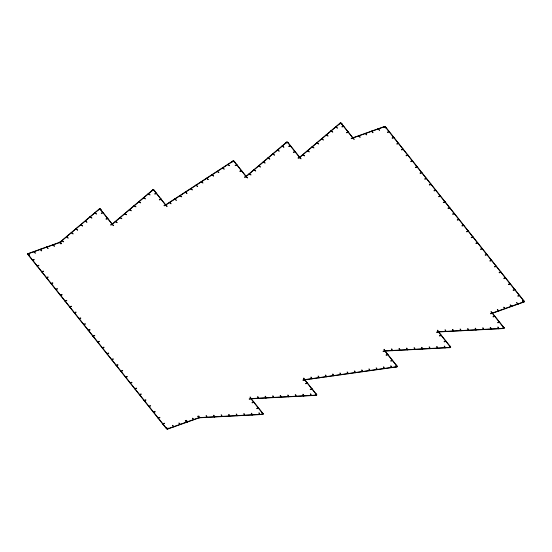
<?xml version="1.0" encoding="UTF-8"?>
<svg xmlns="http://www.w3.org/2000/svg" width="552" height="552" viewBox="0 0 552 552"><rect width="100%" height="100%" fill="white"/><g stroke="black" fill="none" stroke-linecap="round" stroke-linejoin="round"><path stroke-width="0.83" d="M66.557 236.484L68.069 238.057L66.557 236.484L71.042 232.772M75.955 228.549L77.473 230.122L75.955 228.549L80.44 224.837M85.36 220.621L86.878 222.194L85.36 220.621L89.845 216.908M90.107 216.688L99.25 208.98M59.899 242.162L61.638 240.7M61.9 240.479L66.337 236.732M71.298 232.551L75.741 228.804M80.702 224.623L85.146 220.876M60.078 242.3L61.81 240.838M62.072 240.617L66.516 236.87M66.778 236.649L71.215 232.903M71.477 232.682L75.921 228.942M76.183 228.721L80.62 224.974M80.882 224.754L85.319 221.007M85.581 220.793L90.024 217.046M90.286 216.826L94.723 213.079M94.985 212.858L99.429 209.111M112.36 224.271L115.361 221.745M115.623 221.524L120.06 217.778M120.322 217.557L124.766 213.81M125.028 213.589L129.465 209.85M129.727 209.629L134.17 205.882M134.426 205.661L138.869 201.915M139.132 201.694L143.568 197.954M143.83 197.733L148.274 193.987M148.536 193.766L152.973 190.019M246.226 176.536L249.228 174.004M249.49 173.79L253.934 170.044M254.196 169.823L258.633 166.076M258.895 165.855L263.338 162.109M263.594 161.895L268.037 158.148M268.3 157.927L272.736 154.18M272.998 153.96L277.442 150.22M277.704 149.999L282.141 146.252M282.403 146.032L286.847 142.285M299.777 157.444L302.779 154.912M303.041 154.691L307.478 150.951M307.74 150.73L312.184 146.984M312.446 146.763L316.882 143.016M317.145 142.795L321.588 139.056M321.844 138.835L326.287 135.088M326.549 134.867L330.986 131.121M331.248 130.9L335.692 127.16M335.954 126.939L340.391 123.193M165.814 205.027L169.374 202.708M169.671 202.515L174.687 199.244M174.984 199.051L180 195.781M180.297 195.594L185.313 192.324M185.61 192.13L190.626 188.86M190.923 188.667L195.939 185.396M196.236 185.21L201.252 181.939M201.549 181.746L206.565 178.475M206.862 178.282L211.878 175.018M212.175 174.825L217.191 171.555M217.488 171.361L222.504 168.091M222.801 167.898L227.817 164.634M228.114 164.441L233.137 161.17M234.165 161.287L232.385 161.922L232.123 161.598L233.91 160.963L246.461 176.737L244.674 177.371L244.412 177.047L246.199 176.405M153.987 190.102L152.2 190.737L151.938 190.412L153.725 189.778L156.388 193.193M287.854 142.368L286.067 143.002L285.812 142.678L287.592 142.043L300.005 157.637L298.218 158.279L297.963 157.948L299.75 157.313M341.405 123.268L339.618 123.91L339.356 123.586L341.143 122.944L343.558 126.056M103.279 212.768L103.024 212.444L101.237 213.079L101.492 213.403L103.279 212.768L112.587 224.471L110.8 225.106L110.545 224.781L112.332 224.147M236.891 164.71L235.104 165.345L235.366 165.669L237.153 165.034M290.442 145.618L288.655 146.252L288.91 146.577L290.697 145.942M107.674 218.295L105.894 218.93L106.15 219.254L107.937 218.62M241.548 170.561L239.761 171.196L240.017 171.52L241.804 170.885M295.092 151.462L293.305 152.104L293.567 152.428L295.354 151.793M33.631 251.588L35.28 253.085L33.631 251.588L28.09 253.616M40.413 249.166L40.061 249.297L41.352 250.918L41.71 250.794L40.413 249.166L46.844 246.875L48.134 248.503L46.485 247.006M53.268 244.584L52.909 244.715L54.206 246.337L54.558 246.213L53.268 244.584L59.692 242.293L60.989 243.922L59.333 242.425M358.655 135.744L351.127 138.38L351.389 138.704L353.17 138.062M358.979 135.578L358.627 135.702L359.918 137.331L360.277 137.2L358.979 135.578L365.079 133.453M371.834 130.996L371.475 131.121L372.766 132.749L373.124 132.618L371.834 130.996L377.934 128.871M34.024 251.498L40.089 249.338M46.872 246.916L52.944 244.757M365.438 133.329L371.51 131.162M378.292 128.74L384.358 126.58M28.214 253.782L33.796 251.788M34.155 251.664L40.22 249.497M40.579 249.373L46.644 247.206M47.003 247.082L53.075 244.915M53.427 244.791L59.499 242.625M353.073 137.945L358.786 135.909M359.145 135.778L365.21 133.618M365.569 133.487L371.634 131.321M371.993 131.197L378.065 129.03M378.424 128.906L384.489 126.739M27.855 254.479L29.642 253.844L29.387 253.52L27.6 254.155L166.697 429.001L168.484 428.366L168.229 428.035L166.442 428.676M385.558 126.932L383.771 127.567L383.516 127.243L385.303 126.608L524.4 301.454L522.613 302.089L522.358 301.765L524.145 301.13M389.181 131.486L387.394 132.121L387.649 132.445L389.436 131.811M32.251 260.006L34.038 259.371L34.3 259.695L32.513 260.33M393.831 137.331L392.044 137.972L392.306 138.297L394.093 137.655M36.908 265.857L38.695 265.215L38.95 265.546L37.163 266.181M398.489 143.182L396.702 143.817L396.957 144.148L398.744 143.506M41.559 271.708L43.346 271.067L43.608 271.391L41.821 272.032M403.139 149.033L401.352 149.668L401.614 149.992L403.402 149.357M46.216 277.552L48.003 276.918L48.259 277.242L46.471 277.877M407.797 154.884L406.01 155.519L406.265 155.843L408.052 155.209M50.867 283.404L52.654 282.769L52.916 283.093L51.129 283.728M412.447 160.735L410.66 161.37L410.923 161.695L412.703 161.06M55.524 289.255L57.311 288.62L57.567 288.944L55.78 289.579M417.105 166.58L415.318 167.221L415.573 167.546L417.36 166.904M60.175 295.106L61.962 294.464L62.224 294.796L60.437 295.43M421.756 172.431L419.968 173.066L420.231 173.39L422.011 172.755M64.832 300.95L66.619 300.316L66.875 300.64L65.088 301.282M426.406 178.282L424.626 178.917L424.881 179.241L426.668 178.607M69.483 306.802L71.27 306.167L71.525 306.491L69.745 307.126M431.064 184.133L429.277 184.768L429.539 185.092L431.319 184.458M74.141 312.653L75.921 312.018L76.183 312.342L74.396 312.977M435.714 189.985L433.934 190.619L434.189 190.944L435.976 190.309M78.791 318.504L80.578 317.869L80.834 318.193L79.053 318.828M440.372 195.829L438.585 196.471L438.847 196.795L440.627 196.153M83.449 324.355L85.229 323.713L85.491 324.045L83.704 324.679M445.022 201.68L443.242 202.315L443.497 202.639L445.285 202.004M88.099 330.2L89.886 329.565L90.142 329.889L88.361 330.531M449.68 207.531L447.893 208.166L448.155 208.49L449.935 207.856M92.757 336.051L94.537 335.416L94.799 335.74L93.012 336.375M454.33 213.382L452.55 214.017L452.806 214.342L454.593 213.707M97.407 341.902L99.194 341.267L99.45 341.591L97.669 342.226M458.988 219.234L457.201 219.868L457.463 220.193L459.243 219.558M102.065 347.753L103.845 347.118L104.107 347.443L102.32 348.077M463.639 225.078L461.858 225.72L462.114 226.044L463.901 225.402M106.715 353.604L108.502 352.963L108.758 353.294L106.978 353.929M468.296 230.929L466.509 231.564L466.771 231.888L468.551 231.253M111.373 359.449L113.153 358.814L113.415 359.138L111.628 359.78M472.947 236.78L471.166 237.415L471.422 237.739L473.209 237.105M116.023 365.3L117.811 364.665L118.066 364.989L116.286 365.624M477.604 242.632L475.817 243.266L476.079 243.591L477.859 242.956M120.681 371.151L122.461 370.516L122.723 370.841L120.936 371.475M482.255 248.483L480.475 249.118L480.73 249.442L482.517 248.807M125.332 377.002L127.119 376.367L127.374 376.692L125.594 377.327M486.912 254.327L485.125 254.969L485.38 255.293L487.168 254.651M129.989 382.853L131.769 382.212L132.031 382.536L130.244 383.178M491.563 260.178L489.776 260.813L490.038 261.137L491.825 260.503M134.64 388.698L136.427 388.063L136.682 388.387L134.895 389.029M496.22 266.029L494.433 266.664L494.689 266.989L496.476 266.354M139.297 394.549L141.077 393.914L141.34 394.238L139.552 394.873M500.871 271.881L499.084 272.515L499.346 272.84L501.133 272.205M143.948 400.4L145.735 399.765L145.99 400.09L144.203 400.724M505.528 277.725L503.741 278.367L503.997 278.691L505.784 278.056M148.598 406.251L150.385 405.616L150.648 405.941L148.861 406.576M510.179 283.576L508.392 284.218L508.654 284.542L510.441 283.9M153.256 412.102L155.043 411.461L155.298 411.785L153.511 412.427M514.837 289.427L513.049 290.062L513.305 290.387L515.092 289.752M157.906 417.947L159.694 417.312L159.956 417.636L158.169 418.278M519.487 295.279L517.7 295.913L517.962 296.238L519.749 295.603M162.564 423.798L164.351 423.163L164.606 423.487L162.819 424.122M385.054 350.941L383.267 351.576L383.005 351.251L384.792 350.617L397.343 366.39L395.556 367.025L395.301 366.7L397.081 366.066M438.598 331.849L436.811 332.483L436.556 332.159L438.343 331.524L450.749 347.118L448.969 347.76L448.707 347.436L450.494 346.794M492.274 312.908L490.486 313.543L490.742 313.867L524.303 301.903L523.006 300.281L522.654 300.405L523.945 302.034M167.511 428.869L173.576 426.703M173.935 426.579L180.007 424.412M180.366 424.281L186.431 422.121M187.501 421.735L193.573 419.575M193.931 419.444L198.789 417.712M492.37 313.032L498.435 310.866M498.794 310.741L504.866 308.575M505.218 308.451L511.29 306.284M511.649 306.16L517.714 303.993M518.073 303.869L523.786 301.827M254.023 402.249L253.768 401.925L251.981 402.56L252.243 402.884L254.023 402.249L263.332 413.952L261.551 414.587L261.289 414.262L263.076 413.627M307.312 382.833L305.532 383.467L305.787 383.792L307.574 383.157L304.821 379.769M441.186 335.098L439.399 335.733L439.661 336.058L441.441 335.423M494.992 316.33L494.73 316.006L492.95 316.641L493.205 316.965L494.992 316.33L499.339 321.871M387.773 354.363L385.993 354.998L386.248 355.329L388.035 354.688M258.419 407.776L256.639 408.411L256.894 408.735L258.681 408.101M445.837 340.95L444.056 341.584L444.312 341.909L446.099 341.274M392.431 360.214L390.643 360.849L390.906 361.174L392.686 360.539M312.225 389.008L310.445 389.643L310.183 389.319L311.97 388.684L316.579 394.549M304.725 379.631L311.576 378.665M311.977 378.61L318.828 377.644M319.235 377.589L326.087 376.623M326.487 376.567L333.339 375.608M333.746 375.546L340.598 374.587M340.998 374.532L347.85 373.566M348.257 373.511L355.108 372.545M355.509 372.49L362.36 371.524M362.767 371.468L369.619 370.502M370.019 370.447L376.871 369.481M377.278 369.426L384.13 368.46M384.53 368.405L391.382 367.446M391.789 367.384L396.647 366.7M438.454 331.759L445.574 331.379M445.995 331.359L453.109 330.979M453.53 330.958L460.651 330.579M461.072 330.558L468.186 330.179M468.607 330.158L475.727 329.785M476.148 329.758L483.269 329.385M483.683 329.365L490.804 328.985M491.225 328.964L498.346 328.585M498.76 328.564L503.576 328.309M384.91 350.851L392.023 350.472M392.444 350.451L399.565 350.072M399.986 350.051L407.1 349.678M407.521 349.651L414.642 349.278M415.063 349.25L422.176 348.878M422.597 348.857L429.718 348.478M430.139 348.457L437.26 348.077M437.674 348.057L444.795 347.677M445.216 347.656L450.025 347.401M251.036 398.585L258.157 398.206M258.577 398.185L265.691 397.813M266.112 397.785L273.233 397.412M273.654 397.385L280.775 397.012M281.189 396.991L288.31 396.612M288.73 396.591L295.851 396.212M296.265 396.191L303.386 395.812M303.807 395.791L310.928 395.411M311.342 395.391L316.158 395.135M199.52 417.574L206.641 417.195M207.062 417.174L214.183 416.794M214.597 416.774L221.718 416.394M222.139 416.374L229.259 415.994M229.673 415.973L236.794 415.594M237.215 415.573L244.336 415.201M244.75 415.173L251.871 414.8M252.292 414.78L259.412 414.4M259.826 414.379L262.607 414.228M340.17 123.02L342.205 124.159L340.432 122.806L299.294 157.499L301.068 158.852L299.557 157.279M335.726 126.767L337.507 128.119L335.471 126.988M331.027 130.734L332.801 132.087L330.765 130.955M326.329 134.702L328.102 136.054L326.066 134.916M321.623 138.662L323.403 140.015L321.361 138.883M316.924 142.63L318.697 143.982L316.662 142.851M312.218 146.59L313.998 147.95L311.963 146.811M307.519 150.558L309.292 151.91L307.257 150.779M286.619 142.119L288.661 143.251L286.881 141.898L245.743 176.592L247.524 177.944L246.006 176.371M302.82 154.525L304.594 155.878L302.558 154.746M282.182 145.859L283.956 147.218L281.92 146.08M277.483 149.827L279.257 151.179L277.221 150.047M272.778 153.794L274.551 155.146L272.515 154.015M268.079 157.755L269.852 159.114L267.817 157.975M263.373 161.722L265.153 163.075L263.111 161.943M258.674 165.69L260.447 167.042L258.412 165.91M253.975 169.65L255.748 171.01L253.713 169.871M249.269 173.618L251.043 174.97L249.007 173.839M152.752 189.853L154.788 190.985L153.014 189.633L111.877 224.326L113.65 225.678L112.139 224.105M148.315 193.593L150.089 194.953L148.053 193.814M143.61 197.561L145.383 198.913L143.347 197.782M138.911 201.528L140.684 202.881L138.649 201.749M134.205 205.489L135.985 206.848L133.943 205.71M129.506 209.456L131.279 210.809L129.244 209.677M124.807 213.424L126.58 214.776L124.545 213.645M120.101 217.385L121.875 218.744L119.839 217.605M115.402 221.352L117.176 222.704L115.14 221.573M94.765 212.692L96.538 214.045L94.502 212.913M232.93 160.991L234.862 162.254L233.227 160.798L165.31 205.033L166.952 206.489L167.242 206.303L165.607 204.84M227.914 164.255L229.549 165.71L227.617 164.448M222.601 167.718L224.236 169.174L222.304 167.911M217.288 171.182L218.923 172.638L216.991 171.375M211.968 174.639L213.61 176.095L211.678 174.832M206.655 178.103L208.297 179.559L206.365 178.296M201.342 181.567L202.984 183.022L201.052 181.753M196.029 185.023L197.671 186.479L195.739 185.217M190.716 188.487L192.351 189.943L190.419 188.68M185.403 191.951L187.038 193.407L185.106 192.137M180.09 195.408L181.725 196.864L179.793 195.601M174.777 198.872L176.412 200.328L174.48 199.065M169.464 202.329L171.099 203.792L169.167 202.522M385.337 127.015L388.953 131.562M389.215 131.887L393.611 137.413M393.866 137.738L398.261 143.265M398.523 143.589L402.919 149.116M403.174 149.44L407.569 154.96M407.831 155.285L412.227 160.811M412.482 161.136L416.877 166.663M417.139 166.987L421.535 172.514M421.79 172.838L426.185 178.358M426.448 178.689L430.843 184.209M431.098 184.534L435.493 190.06M435.756 190.385L440.151 195.912M440.406 196.236L444.802 201.763M445.064 202.087L449.459 207.607M449.714 207.938L454.11 213.458M454.365 213.783L458.76 219.31M459.022 219.634L463.418 225.161M463.673 225.485L468.068 231.012M468.331 231.336L472.726 236.856M472.981 237.187L477.376 242.707M477.639 243.032L482.034 248.559M482.289 248.883L486.685 254.41M486.947 254.734L491.342 260.261M491.597 260.585L495.993 266.105M496.255 266.437L500.65 271.957M500.906 272.281L505.301 277.808M505.563 278.132L509.958 283.659M510.214 283.983L514.609 289.51M514.871 289.834L519.266 295.354M519.522 295.686L523.917 301.206M518.231 304.069L516.582 302.572L517.873 304.193M511.807 306.36L510.158 304.863L511.449 306.484M505.384 308.651L503.734 307.153L505.025 308.782M498.953 310.942L497.304 309.444L498.601 311.073M352.914 137.738L354.205 139.366L352.555 137.869M343.82 126.38L348.215 131.907M348.471 132.232L352.866 137.758M494.689 316.02L491.239 311.611L490.88 311.735L492.17 313.363M499.601 322.195L503.997 327.715M341.177 123.351L343.378 126.118M343.641 126.442L348.036 131.969M348.291 132.294L352.687 137.821M492.308 313.315L494.509 316.082M494.771 316.406L499.167 321.933M499.422 322.258L503.817 327.784M287.633 142.444L290.214 145.694M290.476 146.018L294.871 151.545M295.127 151.869L299.522 157.396M438.378 331.924L440.958 335.174M441.221 335.499L445.616 341.026M445.871 341.35L450.266 346.877M233.944 161.363L236.67 164.786M236.925 165.11L241.321 170.637M241.583 170.961L245.978 176.488M384.827 351.017L387.552 354.446M387.814 354.77L392.21 360.297M392.465 360.622L396.86 366.142M156.644 193.517L161.039 199.044M161.301 199.369L165.697 204.889M307.526 383.171L311.921 388.698M153.76 190.178L156.209 193.255M156.464 193.579L160.86 199.106M161.122 199.431L165.517 204.958M304.642 379.838L307.091 382.909M307.354 383.233L311.749 388.76M312.004 389.084L316.399 394.611M100.395 209.208L102.976 212.458M251.139 398.689L253.72 401.939M100.216 209.27L102.796 212.52M103.058 212.851L107.454 218.371M107.709 218.695L112.104 224.222M250.96 398.758L253.547 402.008M253.803 402.332L258.198 407.852M258.453 408.176L262.849 413.703M198.955 417.919L197.657 416.291L198.016 416.167L199.313 417.788L167.318 429.194L166.021 427.572L167.67 429.07M194.09 419.651L192.441 418.154L193.731 419.775M187.666 421.942L186.369 420.313L185.299 420.7L186.59 422.321M186.017 420.445L187.307 422.066M185.658 420.569L186.949 422.197M180.525 424.488L178.876 422.991L180.166 424.612M174.101 426.779L172.452 425.281L173.742 426.903M28.083 254.403L32.478 259.923M32.734 260.247L37.129 265.774M37.391 266.098L41.786 271.625M42.042 271.95L46.437 277.477M46.699 277.801L51.094 283.328M51.35 283.652L55.745 289.172M56.007 289.496L60.403 295.023M60.658 295.348L65.053 300.875M65.315 301.199L69.711 306.726M69.966 307.05L74.361 312.577M74.623 312.901L79.019 318.421M79.274 318.745L83.669 324.272M83.932 324.597L88.327 330.124M88.582 330.448L92.977 335.975M93.24 336.299L97.635 341.826M97.89 342.15L102.286 347.67M102.541 347.995L106.936 353.522M107.198 353.846L111.594 359.373M111.849 359.697L116.244 365.224M116.506 365.548L120.902 371.075M121.157 371.399L125.552 376.919M125.815 377.244L130.21 382.771M130.465 383.095L134.86 388.622M135.123 388.946L139.518 394.473M139.773 394.797L144.169 400.317M144.431 400.648L148.826 406.168M149.081 406.493L153.477 412.02M153.739 412.344L158.134 417.871M158.389 418.195L162.785 423.722M163.047 424.046L166.663 428.593M396.757 366.914L395.867 365.196L396.274 365.141L397.164 366.859L304.428 379.9L303.538 378.182L303.945 378.127L304.835 379.845M391.899 367.604L391.009 365.879L390.602 365.935L391.492 367.66M384.64 368.619L383.75 366.901L383.35 366.956L384.24 368.681M377.389 369.64L376.498 367.922L376.091 367.977L376.981 369.702M370.13 370.661L369.24 368.943L368.839 368.998L369.73 370.716M362.878 371.682L361.988 369.964L361.581 370.019L362.471 371.737M355.619 372.703L354.729 370.978L354.329 371.041L355.219 372.759M348.367 373.725L347.477 372L347.07 372.055L347.96 373.78M341.108 374.746L340.218 373.021L339.818 373.076L340.708 374.801M333.856 375.767L332.966 374.042L332.559 374.097L333.449 375.822M326.598 376.781L325.708 375.063L325.307 375.118L326.197 376.843M319.346 377.803L318.456 376.084L318.049 376.14L318.939 377.865M312.087 378.824L311.197 377.106L310.797 377.161L311.687 378.879M503.659 328.523L502.976 326.784L503.389 326.763L504.079 328.502L438.122 332L437.432 330.255L437.853 330.234L438.543 331.973M498.849 328.778L498.159 327.039L497.738 327.06L498.428 328.806M491.308 329.178L490.624 327.44L490.204 327.46L490.894 329.199M483.773 329.578L483.083 327.84L482.662 327.86L483.352 329.599M476.231 329.979L475.548 328.24L475.127 328.261L475.81 329.999M468.696 330.379L468.006 328.633L467.585 328.661L468.275 330.4M461.155 330.779L460.471 329.033L460.051 329.061L460.734 330.8M453.62 331.179L452.93 329.434L452.509 329.454L453.199 331.2M446.078 331.573L445.388 329.834L444.974 329.854L445.657 331.6M450.115 347.622L449.425 345.876L449.846 345.856L450.529 347.594L384.571 351.093L383.888 349.347L384.302 349.326L384.992 351.072M445.298 347.877L444.615 346.132L444.194 346.152L444.877 347.898M437.764 348.271L437.074 346.532L436.653 346.552L437.343 348.298M430.222 348.671L429.539 346.932L429.118 346.953L429.801 348.691M422.687 349.071L421.997 347.332L421.576 347.353L422.266 349.092M415.145 349.471L414.455 347.732L414.041 347.753L414.724 349.492M407.611 349.871L406.921 348.133L406.5 348.153L407.19 349.892M400.069 350.272L399.379 348.526L398.965 348.553L399.648 350.292M392.527 350.672L391.844 348.926L391.423 348.947L392.113 350.692M316.241 395.356L315.558 393.611L315.972 393.59L316.662 395.329L250.705 398.827L250.015 397.081L250.435 397.06L251.125 398.806M311.431 395.611L310.741 393.866L310.321 393.887L311.011 395.632M303.89 396.005L303.207 394.266L302.786 394.287L303.476 396.032M296.355 396.405L295.665 394.666L295.244 394.687L295.934 396.433M288.813 396.805L288.13 395.066L287.709 395.087L288.392 396.826M281.278 397.205L280.588 395.467L280.168 395.487L280.858 397.226M273.737 397.606L273.054 395.867L272.633 395.887L273.316 397.626M266.202 398.006L265.512 396.26L265.091 396.288L265.781 398.026M258.66 398.406L257.97 396.66L257.556 396.688L258.239 398.427M262.697 414.448L262.007 412.703L262.428 412.682L263.111 414.428L199.189 417.809L198.499 416.07L198.92 416.049L199.61 417.788M259.916 414.593L259.226 412.855L258.812 412.875L259.495 414.614M252.374 414.994L251.691 413.255L251.27 413.276L251.96 415.014M244.84 415.394L244.15 413.655L243.736 413.676L244.419 415.414M237.298 415.794L236.615 414.048L236.194 414.076L236.884 415.815M229.763 416.194L229.073 414.448L228.659 414.476L229.342 416.215M222.221 416.594L221.538 414.849L221.117 414.869L221.807 416.615M214.687 416.988L213.997 415.249L213.576 415.27L214.266 417.015M207.145 417.388L206.462 415.649L206.041 415.67L206.731 417.416M59.857 242.128L61.631 243.48L59.857 242.128M61.852 240.444L63.625 241.797L61.852 240.444M71.256 232.516L73.03 233.869L71.256 232.516M80.661 224.588L82.434 225.94L80.661 224.588M90.066 216.653L91.839 218.012L90.066 216.653M99.463 208.725L101.244 210.077L99.463 208.725M100.181 208.87L98.394 209.505L98.649 209.829L100.436 209.194L100.181 208.87M343.606 126.042L341.819 126.677L342.081 127.001L343.861 126.367L343.606 126.042M156.43 193.172L154.643 193.814L154.905 194.138L156.692 193.504L156.43 193.172M348.257 131.893L346.477 132.528L346.732 132.853L348.519 132.218L348.257 131.893M161.087 199.024L159.3 199.658L159.556 199.99L161.343 199.348L161.087 199.024M28.055 253.575L27.697 253.706L29.346 255.203L28.055 253.575M365.41 133.287L365.051 133.411L366.7 134.909L365.41 133.287M378.258 128.706L377.899 128.83L379.548 130.327L378.258 128.706M384.682 126.408L384.33 126.539L385.979 128.036L384.682 126.408M165.738 204.875L163.951 205.51L164.213 205.834L166 205.199L165.738 204.875M250.925 398.351L249.138 398.986L249.394 399.31L251.181 398.675L250.925 398.351M304.607 379.431L302.827 380.066L303.082 380.39L304.87 379.755L304.607 379.431M499.387 321.85L497.6 322.492L497.863 322.817L499.643 322.175L499.387 321.85M316.62 394.528L314.84 395.17L315.095 395.494L316.882 394.852L316.62 394.528M504.038 327.702L502.258 328.337L502.513 328.661L504.3 328.026L504.038 327.702"/></g></svg>
